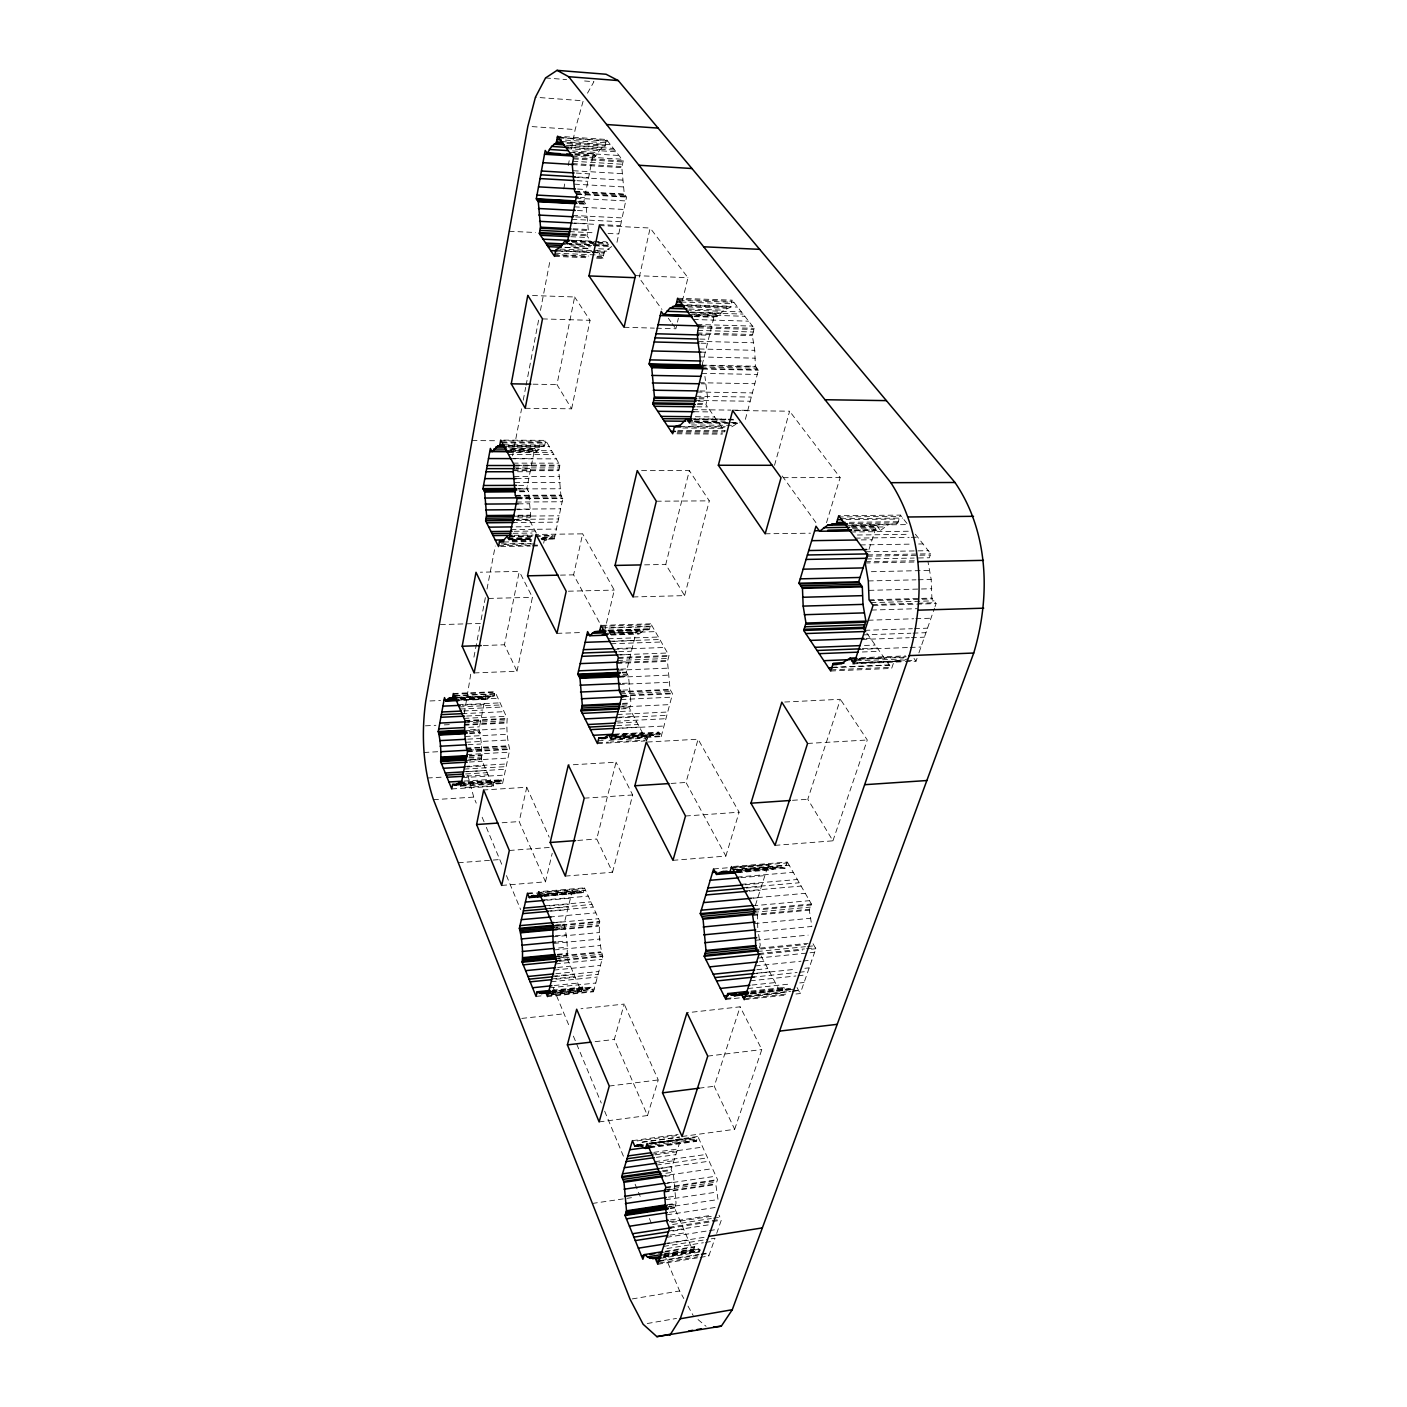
<?xml version="1.0" encoding="UTF-8"?>
<svg xmlns="http://www.w3.org/2000/svg" width="1407" height="1407" viewBox="0 0 1407 1407"><rect width="100%" height="100%" fill="white"/><g stroke="black" fill="none" stroke-linecap="round" stroke-linejoin="round"><path stroke-width="0.75" stroke-dasharray="5 3.75" d="M464.292 713.701L471.099 671.93M473.93 657.157L479.998 625.499M485.362 597.623L480.403 623.407L439.336 624.655M486.998 589.041L495.246 546.074M512.553 455.868L521.592 408.751M523.228 400.204L525.69 387.382M526.095 385.237L538.811 318.967M540.464 310.402L550.295 259.099M563.767 188.907L564.981 182.541M568.235 165.586L569.466 159.22M571.488 148.632L575.164 129.55L583.219 100.794L535.416 97.259M451.753 788.94L493.066 786.355L481.387 759.2C482.144 749.509 481.352 738.781 478.96 729.406L485.644 695.762L487.209 699.244L461.179 700.422M536.278 533.007L529.56 520.361L530.615 515.155L528.61 491.711L526.834 488.422L534.748 448.604L509.387 448.499M593.631 245.24L586.983 235.778L588.249 229.517L585.963 204.244L583.887 201.359L593.385 153.486L573.687 152.237M456.853 697.978L494.068 696.307L495 691.681L453.335 693.51M474.141 672.933L517.02 671.227L504.462 644.775L519.271 571.418L480.332 572.209M508.349 446.019L542.486 446.177L544.597 445.843L545.705 440.356L500.716 440.11M525.233 408.276L571.629 408.821L556.961 384.586L574.636 296.983L527.783 295.364M574.548 154.981L595.53 156.3L600.121 149.547L605.08 146.082L606.417 139.469L557.541 136.215M493.066 786.355L493.998 781.905L497.586 782.327L500.962 779.795L502.58 783.523L460.757 786.126M502.58 783.523L509.791 749.474C507.206 739.748 506.362 728.509 507.206 718.432L495 691.681M517.02 671.227L532.409 597.324L519.271 571.418M543.665 543.225L544.21 540.587L548.396 539.672L552.371 535.575L554.252 539.074L541.361 539.25M554.252 539.074L562.835 498.553L560.883 495.088L558.755 470.677L559.916 465.137L545.705 440.356M571.629 408.821L590.043 320.321L574.636 296.983M596.621 258.167L602.935 258.431L604.254 252.082L611.64 246.542M616.987 242.321L626.555 197.05L624.268 194.025L621.824 167.626L623.213 160.926L606.417 139.469M501.683 885.425L545.476 881.82L519.183 821.565L526.763 787.252L483.674 789.978M599.312 622.299L573.616 574.847L582.656 533.851L536.032 534.449M599.329 225.525L650.14 228.022L639.147 277.865L661.958 309.452M545.476 881.82L552.212 853.258M604.447 631.778L614.279 590.078L582.656 533.851M656.471 328.2L675.888 328.763L678.403 318.105M682.413 301.08L687.935 277.671L650.14 228.022M551.192 994.819L581.425 991.654L566.88 957.85C567.918 947.017 566.863 934.793 564.014 924.276L572.649 889.365L574.601 893.726L578.769 891.563L583.272 892.671L584.468 887.87L538.67 891.721M646.763 740.873L629.562 708.495L630.934 702.972L628.542 676.292L626.273 672.124L636.685 629.967L639.007 634.082L644.001 630.107L649.366 629.633L650.843 623.811L601.018 625.394M702.111 365.046L714.932 313.11L717.728 316.786L723.814 310.173L730.374 307.359L732.185 300.148L677.594 298.249M565.28 876.104L612.537 872.252L596.744 839.012L616.055 762.207L568.322 765.039M633.062 596.955L684.611 595.618L665.757 564.436L689.342 470.624L637.23 470.642M677.594 431.439L725.027 431.808L705.909 404.671L707.615 397.882L704.925 376.425M581.425 991.654L582.621 987.063L587.141 988.734L591.432 987.081L593.473 991.759L547.481 996.596M593.473 991.759L602.812 956.531C599.734 945.574 598.608 932.683 599.751 921.356L584.468 887.87M612.537 872.252L632.675 794.973L616.055 762.207M611.148 739.343L661.184 736.617L658.757 732.132L653.622 735.544L648.222 735.316L646.991 740.012L610.532 742.017M661.184 736.617L672.546 693.774L670.066 689.342L667.481 661.396L669.011 655.521L650.843 623.811M684.611 595.618L709.304 500.857L689.342 470.624M745.376 419.356L758.408 370.217L755.383 366.242L754.75 350.325L752.34 335.657L754.258 328.341L732.185 300.148M599.136 1121.907L647.519 1115.54L614.296 1039.474L624.18 1004.07L580.985 1008.749M672.986 860.328L725.854 856.089L686 782.468L698.083 739.203L646.253 742.087M774.518 465.295L789.608 411.196L732.625 410.51M647.519 1115.54L658.265 1079.943L624.18 1004.07M725.854 856.089L739.115 812.208L698.083 739.203M826.507 522.736L840.137 477.571L789.608 411.196M663.823 1255.923L693.141 1251.21L674.551 1207.997L676.063 1203.337L673.513 1175.126L671.086 1169.551L680.918 1138.72M755.418 905.281L768.451 864.426L730.479 867.556M868.963 549.504L876.614 525.479L850.637 525.796M649.77 1147.831L696.254 1141.411L697.854 1136.487L647.062 1143.451M682.078 1136.487L734.665 1129.311L714.228 1086.274L740.135 1006.814L686.968 1012.741M759.323 947.966L760.255 945.099L758.144 931.592M736.125 872.27L785.335 868.154L787.34 862.016L731.587 866.606M775.046 845.361L832.926 840.823L807.794 799.264L840.384 699.297L781.8 702.163M854.366 530.808L880.413 530.457L888.837 524.459L897.877 522.964L900.427 515.103L838.73 515.718M693.141 1251.21L694.724 1246.567L700.598 1250.172L662.627 1256.275M666.39 1207.329L718.01 1199.555L715.846 1184.553L717.535 1179.629L697.854 1136.487M734.665 1129.311L761.82 1049.569L740.135 1006.814M749.175 996.842L780.973 993.36L782.943 987.573L790.154 989.684L793.654 989.174M755.172 931.909L811.892 926.457L809.306 910.188L811.399 904.015L787.34 862.016M832.926 840.823L867.275 739.994L840.384 699.297M830.71 671.016L891.651 668.413L894.166 661.026L903.259 660.692L907.691 658.757M915.377 534.203L930.695 553.778L929.341 557.77L916.344 558.016M700.317 1257.366L708.811 1255.994L715.002 1238.23L706.437 1239.602M716.691 1233.376L721.281 1220.203L719.012 1215.138M795.94 994.01L800.249 993.535L815.849 948.74L812.543 942.866M905.317 661.659L916.01 661.22L917.557 656.788M918.912 652.883L934.494 608.176M935.022 606.646L936.095 603.585L931.909 598.098L931.188 579.455L927.987 561.745M587.493 93.161L593.93 81.712L583.413 80.885M509.035 451.735L536.577 451.84L542.486 446.177M487.209 699.244L490.498 696.324L494.068 696.307M731.781 426.831L738.253 422.839L694.618 422.434M737.655 872.657L771.493 869.825L778.159 866.923L785.335 868.154M651.529 1143.997L687.618 1138.492L696.254 1141.411M647.273 1323.512L676.521 1318.429M632.253 1298.925L679.616 1290.958L683.802 1298.52M663.26 1257.031L699.226 1251.245M659.918 1258.438L700.246 1251.949M660.78 1260.531L699.015 1254.358M701.126 1254.024L707.51 1252.986L708.811 1255.994M658.705 1261.481L699.138 1254.956M701.266 1254.622L709.779 1253.232M659.531 1262.958L697.784 1256.768M657.79 1264.26L698.189 1257.717M666.988 1248.519L703.342 1242.733M705.47 1242.399L714.035 1241.027M665.353 1251.245L694.724 1246.567M664.473 1252.124L694.478 1247.288M664.579 1253.584L693.932 1248.888M664.016 1254.217L697.679 1248.836M660.71 1255.361L699.103 1249.205M664.051 1255.185L693.387 1250.489M663.77 1256.82L699.824 1251.016M664.561 1243.559L705.259 1237.14M667.569 1243.542L688.428 1240.253M663.629 1246.391L704.291 1239.936M668.642 1231.072L709.533 1224.706M672.915 1231.072L683.749 1229.384M670.013 1235.153L685.209 1232.778M666.584 1237.333L707.387 1230.932M709.533 1230.597L718.133 1229.261M671.684 1222.419L712.558 1216.123M672.581 1224.512L711.326 1218.515M713.472 1218.198L719.944 1217.196M669.169 1227.273L710.095 1220.924M712.241 1220.59L720.859 1219.253M669.574 1228.223L710.517 1221.874M712.663 1221.54L721.281 1220.203M666.883 1214.839L716.339 1207.312M670.488 1219.957L679.124 1218.638M669.134 1221.804L712.135 1215.191M668.835 1206.643L675.307 1205.676M670.471 1207.909L674.78 1207.259M670.242 1208.648L674.551 1207.997M669.503 1212.289L675.976 1211.304M665.529 1199.731L717.113 1192.046M667.446 1204.638L676.063 1203.337M669.363 1205.043L675.817 1204.075M667.622 1190.005L674.076 1189.056M664.544 1191.395L716.11 1183.797M664.297 1192.169L715.846 1184.553M592.382 1203.442L631.497 1197.674M668.431 1197.164L674.903 1196.196M667.164 1182.935L673.619 1182.003M664.385 1183.709L715.97 1176.199M665.898 1187.191L717.535 1179.629M665.634 1187.983L717.271 1180.403M665.089 1189.689L716.691 1182.091M665.845 1173.262L672.3 1172.33M661.114 1176.094L712.54 1168.672M664.913 1176.358L673.513 1175.126M657.843 1168.531L709.128 1161.215M661.202 1168.32L671.966 1166.79M662.486 1170.782L671.086 1169.551M662.873 1171.644L671.456 1170.413M654.906 1161.69L706.05 1154.479M658.81 1162.85L673.9 1160.722M656.383 1165.102L707.598 1157.838M653.815 1152.351L677.629 1149.027M651.687 1154.215L702.709 1147.11M655.117 1154.848L676.732 1151.823M656.401 1157.345L675.852 1154.619M651.16 1143.117L684.593 1138.527L684.98 1139.389M646.815 1144.225L697.608 1137.261M650.474 1143.997L690.415 1138.509M646.305 1145.931L697.045 1138.949M648.504 1146.811L699.367 1139.793M649.999 1147.057L696.5 1140.637M632.429 1140.655L678.121 1134.429M637.142 1140.936L678.508 1135.291M642.436 1142.009L679.405 1136.962M641.961 1142.326L679.546 1137.173M699.138 1088.191L714.228 1086.274M609.266 1086.046L658.265 1079.943M707.756 1056.112L761.82 1049.569M595.108 1041.672L614.296 1039.474M745.903 998.513L788.975 993.782M744.233 999.691L787.322 994.96M751.092 991.038L782.943 987.573M750.793 991.953L782.644 988.488M751.918 992.533L790.593 988.312M750.336 993.096L786.566 989.156M521.768 1018.404L564.066 1013.796M750.124 993.94L791.525 989.42M751.69 993.887L790.154 989.684M745.376 996.226L790.664 991.267M792.827 991.038L801.445 990.088M726.153 998.495L732.502 997.792M746.994 996.226L790.03 991.513M792.194 991.267L798.648 990.563M725.854 999.41L732.22 998.706M734.331 998.478L740.698 997.774M752.006 985.041L775.239 982.561M747.873 988.541L791.121 983.88M799.774 982.948L804.101 982.491M536.067 996.402L542.539 995.734M756.438 973.257L769.559 971.868M752.71 973.767L796.169 969.194M804.857 968.297L809.201 967.84M547.182 995.857L593.156 991.02M751.549 977.302L797.136 972.483M799.299 972.255L807.987 971.34M750.406 980.82L795.922 975.983M798.086 975.754L806.756 974.822M554.077 985.533L577.749 983.088M755.26 965.941L801.005 961.21M803.186 960.999L811.892 960.084M549.662 987.82L595.777 983.036M552.335 990.211L582.621 987.063M552.142 990.933L582.445 987.784M756.878 969.687L767.782 968.561M549.908 991.407L591.432 987.081M550.225 992.146L591.749 987.82M552.283 992.199L589.34 988.33M551.755 992.515L587.141 988.734M548.167 993.852L594.194 989.033M548.607 994.01L592.453 989.42M551.368 994.098L581.619 990.933M551.843 978.973L598.116 974.26M757.828 958.079L814.618 952.31M555.906 979.219L575.234 977.249M551.157 981.752L597.377 977.021M759.587 961.755L763.931 961.298M760.202 948.089L808.181 943.306M760.695 949.022L806.51 944.431M554.041 970.074L600.455 965.431M757.423 951.501L805.455 946.682M807.636 946.454L814.196 945.803M555.818 973.697L572.966 971.973M758.514 953.559L804.399 948.934M806.58 948.705L815.321 947.826M759.006 954.491L802.729 950.077M811.47 949.197L815.849 948.74M552.529 976.194L598.837 971.516M554.798 976.564L574.091 974.611M555.958 960.383L602.495 955.81M556.275 961.104L602.812 956.531M559.476 961.28L568.006 960.453M555.572 963.918L602.073 959.328M557.647 967.471L570.468 966.187M557.365 954.315L568.023 953.278M557.19 955.036L567.848 953.999M554.27 956.408L600.736 951.888M556.803 956.602L567.461 955.564M554.587 957.147L601.053 952.609M558.544 957.974L567.056 957.147M555.273 958.765L601.774 954.21M755.735 940.263L808.093 935.127M553.742 943.394L600.209 938.997M558.579 948.001L567.091 947.175M554.147 949.936L600.631 945.486M555.396 935.778L566.036 934.793M553.039 936.869L599.488 932.524M557.911 941.793L566.423 940.984M754.134 923.608L810.837 918.243M556.468 927.248L564.981 926.457M754.662 909.221L811.399 904.015M552.67 928.022L599.118 923.766M754.345 910.188L811.083 904.982M554.974 928.937L565.632 927.969M552.265 929.693L598.678 925.419M555.273 929.622L565.931 928.655M552.072 930.449L598.485 926.175M753.66 912.334L810.362 907.11M752.974 914.48L809.623 909.239M752.657 915.447L809.306 910.188M556.17 922.359L564.682 921.585M552.107 922.904L598.538 918.701M752.815 905.809L809.482 900.673M555.519 925.05L564.014 924.276M553.268 925.595L599.751 921.356M555.818 925.736L564.313 924.962M553.074 926.351L599.558 922.113M547.042 911.156L593.244 907.075M550.524 911.173L567.637 909.661M748.788 898.37L805.279 893.339M753.466 898.158L757.81 897.772M549.557 917.012L595.882 912.862M744.989 884.792L762.436 883.279M742.984 887.659L799.229 882.787M746.079 888.063L761.328 886.744M544.773 905.862L590.852 901.852M549.715 905.897L568.973 904.209M545.898 908.5L592.048 904.455M744.795 891L801.128 886.058M549.047 908.623L568.305 906.952M749.351 891.159L760.237 890.191M538.107 894.149L583.87 890.262M539.796 894.324L585.646 890.438M544.017 894.5L578.769 891.563M740.821 877.669L764.88 875.629M544.069 894.834L580.985 891.704M542.082 895.432L583.448 891.915M544.104 895.608L574.285 893.04M541.906 896.189L583.272 892.671M544.403 896.294L574.601 893.726M542.275 900.075L588.249 896.118M546.866 900.216L570.468 898.194M741.19 884.335L797.364 879.498M732.783 869.526L786.337 865.094M733.364 869.86L789.186 865.235M736.178 869.931L769.981 867.117M737.743 870.3L778.159 866.923M736.899 870.757L781.712 867.011M736.565 871.056L774.747 867.873M734.278 871.478L785.651 867.204M737.198 871.812L771.018 868.981M527.449 893.181L533.904 892.636M538.494 892.478L584.292 888.608M527.748 893.867L534.203 893.322M536.348 893.146L572.948 890.051M737.25 877.071L793.249 872.34M713.595 868.946L728.369 867.732M731.288 867.574L787.023 862.983M730.937 868.4L768.925 865.27M458.313 862.755L499.766 859.554M509.334 850.479L549.433 847.454M577.714 840.436L596.744 839.012M502.141 822.761L519.183 821.565M685.49 816.007L739.115 812.208M792.493 800.319L807.794 799.264M584.204 798.174L632.675 794.973M671.086 783.435L686 782.468M433.479 799.686L473.737 797.101L476.252 803.133M464.117 781.078L490.111 779.478M459.21 782.362L500.962 779.795M459.456 782.96L501.209 780.393M461.285 783.488L503.143 780.903M459.843 783.857L499.309 781.43M459.983 784.244L501.771 781.659M463.378 784.49L497.586 782.327M460.529 785.546L502.334 782.943M464.943 787.428L493.206 785.651M465.594 773.956L487.174 772.672M427.394 778.018L444.207 776.998M466.473 776.084L488.088 774.782M462.428 777.631L504.374 775.099M464.627 766.41L506.731 763.948M467.054 766.903L484.272 765.9M464.099 769.084L506.168 766.604M463.589 771.757L505.605 769.26M466.86 771.704L486.277 770.544M469.393 755.506L482.267 754.785M469.252 756.192L482.144 755.471M468.953 757.722L481.827 756.984M468.654 759.235L481.528 758.514M470.659 759.815L481.387 759.2M465.787 760.483L507.962 758.074M469.393 762.031L482.284 761.293M807.583 743.441L867.275 739.994M610.779 738.64L660.798 735.914M465.91 748.084L508.12 745.78M598.133 740.803L606.857 740.416M609.002 740.293L647.484 738.095M466.157 748.665L508.384 746.343M423.947 752.481L438.615 751.672M466.702 749.949L508.947 747.627M597.676 742.72L608.387 742.14M468.619 750.177L481.511 749.474M597.447 743.6L644.617 740.997M467.247 751.232L509.527 748.893M467.493 751.83L509.791 749.474M466.966 754.539L509.211 752.165M467.74 739.15L480.614 738.464M614.648 734.155L642.401 732.66M465.787 742.28L507.997 740.012M613.171 734.577L658.757 732.132M613.54 735.281L659.144 732.836M611.975 736.019L662.064 733.311M615.105 736.512L656.242 734.296M468.074 744.708L480.948 744.004M612.168 736.951L659.971 734.366M616.002 737.075L648.222 735.316M614.753 737.655L653.622 735.544M615.774 737.936L650.931 735.879M470.395 729.846L478.96 729.406M464.855 730.743L507.048 728.58M617.62 722.987L636.738 722.002M469.006 731.71L479.734 731.165M469.516 732.924L480.262 732.379M616.811 725.625L638.075 724.517M469.762 733.487L480.49 732.924M618.13 728.175L639.429 727.067M465.436 736.459L507.646 734.243M613.786 728.65L663.998 726.03M464.82 721.246L507.048 719.153M467.722 721.703L480.614 721.07M617.286 714.51L667.709 712.012M464.521 722.864L506.713 720.753M425.406 725.836L435.906 725.308M444.295 724.886L450.592 724.57M464.204 724.464L506.379 722.354M618.974 717.218L633.801 716.462M464.064 725.203L506.239 723.075M616.459 717.887L666.812 715.354M468.76 727.349L479.47 726.803M615.615 721.263L665.933 718.696M462.024 713.683L504.111 711.661M621.806 706.138L630.248 705.734M619.133 707.035L669.679 704.608M623.442 707.932L629.773 707.633M466.684 716.04L481.757 715.319M621.12 708.899L629.562 708.495M464.046 718.379L506.239 716.304M620.311 711.485L630.881 710.975M464.961 720.507L507.206 718.432M623.512 696.817L629.844 696.518M458.207 704.801L500.101 702.867M462.358 705.241L483.955 704.239M459.104 706.912L501.05 704.942M620.997 699.525L671.649 697.168M460.019 709.022L502.018 707.035M463.395 710.975L482.812 710.06M622.492 703.377L630.934 702.972M622.263 704.239L630.723 703.834M456.994 697.239L494.226 695.586M459.491 697.415L492.274 695.955M622.756 690.151L629.087 689.87M459.983 697.696L490.498 696.324M460.406 698.663L486.435 697.503M460.546 698.716L488.809 697.432M619.467 691.628L670.066 689.342M429.962 700.967L440.514 700.493M461.303 699.49L485.116 698.417M619.836 692.332L670.453 690.028M460.933 699.877L486.963 698.699M456.22 700.176L498.025 698.294M620.645 693.862L671.297 691.558M621.472 695.41L672.159 693.088M621.841 696.113L672.546 693.774M622.316 683.362L628.648 683.098M619.344 684.418L669.961 682.202M453.212 694.249L494.859 692.402M454.232 695.586L495.95 693.739M455.094 695.744L494.543 693.985M622.07 672.3L626.273 672.124M859.272 662.468L903.259 660.692M853.381 662.89L904.701 660.78M906.829 660.692L915.377 660.34M857.144 663.172L898.721 661.448M622.422 672.951L626.625 672.775M852.361 663.911L903.188 661.747M623.195 674.393L627.399 674.217M621.841 675.905L628.173 675.641M831.906 667.287L892.917 664.737M832.909 667.604L889.4 665.23M620.082 676.644L628.542 676.292M618.887 677.224L669.486 675.096M831.08 669.855L892.056 667.27M860.803 657.702L905.598 655.908M859.272 658.669L906.214 656.77M855.456 659.303L904.701 657.315M858.499 659.285L884.475 658.23M620.751 669.134L627.082 668.888M618.078 670.189L668.659 668.132M856.335 660.78L903.452 658.933M618.377 657.456L669.011 655.521M862.315 648.75L877.405 648.17M618.148 658.388L668.765 656.436M858.692 649.418L908.078 647.519M910.223 647.431L920.952 647.027M617.655 660.428L668.237 658.458M862.333 651.986L879.604 651.3M620.399 662.046L628.859 661.712M617.163 662.468L667.709 660.481M616.934 663.383L667.481 661.396M866.114 638.391L870.405 638.25M861.946 639.446L909.309 637.723M911.472 637.652L924.381 637.178M617.392 648.451L632.253 647.906M613.98 649.313L664.403 647.484M618.728 651.687L631.444 651.212M616.987 654.906L667.569 653.006M864.443 645.461L875.207 645.057M620.047 654.906L630.635 654.501M483.322 645.514L504.462 644.775M609.618 641.258L659.83 639.517M612.784 641.381L634.065 640.625M610.972 643.773L661.255 641.997M863.423 634.891L910.857 633.22M913.02 633.15L925.947 632.693M609.583 631.233L644.001 630.107M609.284 631.532L637.054 630.617M556.961 633.343L582.867 632.499M609.266 632.728L641.434 631.673M610.058 632.957L637.846 632.024M605.291 633.291L655.31 631.62M610.269 634.17L635.858 633.308M610.831 634.381L638.637 633.449M611.201 635.032L639.007 634.082M608.264 638.76L658.423 637.037M864.918 630.336L912.404 628.7M914.568 628.63L927.512 628.173M600.807 626.308L650.614 624.726M602.354 627.839L652.232 626.238M608.985 628.05L650.104 626.731M868.225 620.241L913.671 618.763M915.834 618.693L930.994 618.218M608.51 630.072L649.594 628.736M607.842 630.688L646.657 629.421M608.281 630.987L649.366 629.633M871.549 610.058L917.118 608.686M869.051 599.857L931.909 598.098M869.684 600.719L932.56 598.96M871.056 602.636L934.002 600.842M872.428 604.553L915.887 603.286M918.05 603.234L935.426 602.724M873.061 605.415L936.095 603.585M568.375 591.204L614.279 590.078M488.528 598.432L532.409 597.324M868.981 590.36L931.856 588.724M868.312 580.95L916.01 579.825M918.173 579.772L931.188 579.455M560.461 575.129L573.616 574.847M871.373 571.699L929.886 570.415M644.635 564.858L665.757 564.436M865.604 561.745L915.429 560.76M865.217 562.993L915.007 562.009M867.785 554.938L930.695 553.778M867.38 556.205L930.273 555.026M866.501 558.966L914.181 558.051M860.38 544.931L910.03 544.14M918.665 543.999L922.992 543.929M865.463 551.79L928.286 550.682M503.653 541.994L531.283 541.607M855.35 538.142L909.133 537.351M911.296 537.316L917.751 537.228M501.173 543.858L530.914 543.419M503.882 544.403L537.791 543.893M861.277 539.919L872.059 539.76M498.711 545.705L530.545 545.23M532.673 545.195L539.039 545.107M500.663 546.514L530.386 546.057M532.497 546.022L538.863 545.916M513.098 533.306L532.075 533.06M853.785 530.017L879.815 529.683M855.72 530.21L875.189 529.964M514.135 535.311L533.13 535.047M509.44 536.155L533.042 535.838M535.188 535.803L552.371 535.575M509.721 536.7L533.394 536.243M535.487 536.348L554.921 535.944M850.795 532.022L908.729 531.23M765.179 533.798L810.467 533.183M508.191 537.949L533.974 537.597M542.574 537.474L553.32 537.316M507.593 538.6L531.16 538.283M541.853 538.142L550.418 538.019M508.806 539.162L530.316 538.863M541.062 538.705L553.971 538.529M509.088 539.708L530.597 539.409M512.183 539.796L531.23 539.532M857.373 535.012L908.922 534.291M512.078 540.182L531.318 539.919M541.994 539.76L548.396 539.672M512.218 541.027L531.459 540.78M849.423 522.296L898.264 521.751M516.105 526.851L532.919 526.658M849.037 523.545L897.877 522.964M851.692 524.899L888.837 524.459M847.999 525.303L907.867 524.6L900.427 515.103M511.075 529.595L556.381 529.05M851.217 526.57L877.212 526.253M514.171 531.283L535.223 531.019M851.851 527.326L884.511 526.922M852.501 528.293L878.513 527.977M513.696 516.211L559.177 515.789M517.53 517.882L530.087 517.758M513.08 519.412L558.509 518.954M514.346 519.711L529.736 519.552M516.387 520.502L529.56 520.361M838.343 516.967L900.04 516.334M840.946 518.708L902.749 518.057M512.447 522.595L557.84 522.12M846.012 519.623L899.161 519.042M515.085 509.141L560.672 508.789M517.178 509.686L529.736 509.58M518.04 515.261L530.615 515.155M517.882 516.088L530.457 515.964M516.475 502.053L562.149 501.754M656.313 501.209L709.304 500.857M518.128 503.847L529.102 503.759M519.552 491.236L528.346 491.184M519.834 491.747L528.61 491.711M515.261 495.334L560.883 495.088M515.56 495.88L561.182 495.633M516.193 497.076L561.85 496.812M517.741 497.849L528.733 497.779M516.826 498.271L562.519 498.008M517.108 498.817L562.835 498.553M514.751 482.636L560.373 482.495M518.673 485.38L527.449 485.345M518.057 488.458L526.834 488.422M515.138 488.933L560.777 488.757M518.937 490.093L527.731 490.058M514.083 476.516L559.705 476.445M783.207 477.677L840.137 477.571M516.228 478.591L528.803 478.556M514.083 465.981L559.722 466.016M513.713 467.915L559.335 467.915M516.052 468.637L530.773 468.637M513.344 469.832L558.931 469.815M513.186 470.694L558.755 470.677M517.547 471.75L530.158 471.75M513.784 458.612L532.761 458.647M510.829 458.77L556.31 458.858M513.186 463.132L558.79 463.167M514.259 465.119L559.916 465.137M516.668 465.524L531.389 465.524M509.668 449.009L535.029 449.097M510.847 449.079L538.441 449.202M510.266 450.117L535.662 450.205M506.379 450.557L551.632 450.715M510.882 451.242L536.296 451.33M507.435 452.491L552.74 452.649M508.49 454.461L553.866 454.584M472.031 440.584L498.078 440.743M500.241 440.743L545.529 441.218M501.771 442.027L546.795 442.273M502.352 442.888L545.16 443.099M504.128 444.805L544.773 444.999M508.244 445.685L544.597 445.843M504.058 446.283L549.205 446.476M508.507 447.162L540.429 447.303M677.013 433.796L722.354 434.13M679.704 426.374L725.273 426.761M685.191 426.937L724.148 427.253M682.764 427.992L723.866 428.344M677.857 430.349L725.414 430.718M677.277 432.723L722.635 433.057M690.468 418.794L725.607 419.145M694.777 419.04L726.03 419.216M728.21 419.251L734.788 419.304M693.633 419.532L726.487 419.866M728.668 419.884L735.245 419.954M694.601 420.939L725.291 421.238M694.231 421.326L717.816 421.572M695.586 422.346L739.431 422.768M689.448 422.927L737.708 423.384M691.54 424.949L735.052 425.336M692.736 409.648L730.831 410.105M732.959 410.14L747.768 410.316M693.968 411.723L711.027 411.917M695.322 416.753L714.563 416.964M698.259 401.171L706.771 401.276M697.679 403.492L706.173 403.616M697.415 404.548L705.909 404.671M696.87 406.799L707.51 406.922M696.043 396.246L751.285 397.055M699.103 397.759L707.615 397.882M698.839 398.832L707.352 398.955M695.005 400.45L750.177 401.224M533.024 384.181L556.961 384.586M699.947 390.953L706.332 391.058M697.081 392.025L752.393 392.905M699.385 382.722L754.838 383.706M701.178 383.794L705.417 383.865M702.304 368.458L757.933 369.601M702.761 369.091L758.408 370.217M701.706 373.365L757.283 374.455M702.005 365.099L755.383 366.242M700.317 365.697L755.858 366.858M701.319 367.069L756.896 368.229M699.754 356.921L755.295 358.187M699.226 348.971L754.75 350.325M701.02 352.119L705.276 352.225M699.93 339.069L708.46 339.298M698.259 341.321L753.765 342.78M701.073 343.185L707.457 343.343M698.417 327.884L753.959 329.484M624.092 327.268L654.308 328.13M697.802 330.416L753.29 331.999M697.186 332.967L752.639 334.514M696.905 334.11L752.34 335.657M700.915 335.007L709.462 335.235M542.486 318.897L590.043 320.321M697.01 324.454L752.499 326.09M700.967 325.949L711.678 326.266M698.699 326.723L754.258 328.341M690.45 312.055L720.683 313.022M688.023 312.319L743.089 314.095M691.716 312.934L715.372 313.691M694.812 314.271L716.321 314.957M689.676 314.552L744.831 316.294M695.744 315.537L717.289 316.206M694.02 316.047L717.728 316.786M694.583 316.628L713.912 317.243M693.334 319.477L748.647 321.183M687.056 304.774L730.655 306.234M682.782 305.249L737.602 307.078M686.774 305.899L730.374 307.359M687.935 306.972L727.05 308.256M689.149 309.03L723.814 310.173M686.387 310.103L741.366 311.897M677.33 299.392L731.904 301.274M679.212 300.43L733.874 302.312M681.094 302.048L731.271 303.754M635.419 275.614L687.935 277.671M560.267 249.074L606.751 251.114M555.783 249.971L604.254 252.082M561.639 251.062L590.113 252.31M592.312 252.398L598.89 252.68M557.7 251.062L604.043 253.067M555.167 253.172L603.585 255.265M553.338 254.561L588.478 256.056M597.272 256.443L601.651 256.619M554.745 255.37L588.407 256.813M596.814 257.164L603.128 257.446M554.551 256.373L588.196 257.798M571.365 241.054L607.56 242.708M571.699 241.547L607.912 243.182M572.438 242.62L608.686 244.255M566.775 243.393L592.382 244.554M594.51 244.642L609.442 245.328M567.109 243.886L609.794 245.803M569.167 244.642L592.523 245.697M594.651 245.785L609.512 246.454M570.873 245.926L590.518 246.805M564.735 247.298L590.166 248.423M598.643 248.793L609.231 249.268M565.544 247.421L591.749 248.582M509.211 231.276L535.504 232.507M572.016 234.09L587.176 234.811M571.822 235.075L586.983 235.778M570.855 236.71L588.214 237.519M567.865 240.069L606.311 241.828M571.348 240.474L590.905 241.371M573.071 228.778L588.249 229.517M572.878 229.763L588.056 230.502M569.518 231.627L595.214 232.859M608.053 233.456L618.763 233.967M575.674 216.924L586.508 217.469M571.946 219.299L621.331 221.761M574.232 223.045L587.229 223.678M571.189 223.15L596.92 224.416M599.065 224.522L620.522 225.577M577.415 210.522L586.086 210.962M572.702 215.412L622.14 217.927M579.561 201.113L583.887 201.359M577.714 201.447L584.204 201.799M578.435 202.45L584.925 202.801M579.139 203.452L585.646 203.786M579.473 203.892L585.963 204.244M574.373 206.847L623.934 209.45M574.636 191.282L624.268 194.025M574.988 191.757L624.62 194.5M575.744 192.794L625.412 195.538M576.501 193.849L626.203 196.575M576.835 194.324L626.555 197.05M580.282 197.42L584.608 197.666M576.061 198.246L625.746 200.937M574.513 184.159L624.145 186.973M577.556 189.03L586.227 189.523M577.714 176.965L588.601 177.599M574.074 177.264L623.706 180.166M576.993 180.694L587.862 181.327M573.317 170.722L622.914 173.677M576.272 173.079L589.34 173.852M573.564 157.83L623.213 160.926M573.352 158.903L623.002 161.981M572.913 161.225L622.51 164.285M572.456 163.564L622.035 166.589M572.262 164.619L621.824 167.626M566.74 148.614L616.055 151.78M572.508 150.918L597.764 152.536M569.501 152.361L618.957 155.491M574.724 153.644L594.457 154.893M575.463 154.612L595.196 155.86M572.297 156.124L621.876 159.22M565.421 140.12L605.749 142.775M561.499 141.544L610.55 144.745M567.091 142.564L605.291 145.044M566.898 143.602L605.08 146.082M570.837 145.326L602.565 147.383M566.37 145.378L613.417 148.421M565.473 146.926L614.736 150.092M570.591 147.647L600.121 149.547M561.604 137.552L606.206 140.507M558.772 137.886L607.701 141.105M532.145 126.612L575.164 129.55M545.547 77.948L566.581 79.583M698.03 1319.573L706.068 1326.326M593.385 153.486L595.53 156.3M876.614 525.479L880.413 530.457M668.29 318.228L670.822 321.728M672.089 323.487L675.888 328.763M782.239 475.988L816.975 524.09M914.005 658.423L916.01 661.22M597.043 250.077L602.935 258.431M866.835 633.168L891.651 668.413M534.748 448.604L536.577 451.84M768.451 864.426L771.493 869.825M687.988 1306.083L693.211 1315.527M797.048 987.608L800.249 993.535M761.064 955.898L780.973 993.36M526.763 787.252L549.17 837.147M482.144 817.238L485.503 825.311M486.33 827.316L503.108 867.574M506.45 875.576L520.643 909.626M553.215 987.749L569.993 1027.989M573.37 1036.115L601.281 1103.053M604.658 1111.178L624.11 1157.838M635.102 1184.202L640.185 1196.39M649.418 1218.515L651.933 1224.547M664.509 1254.745L679.616 1290.958M473.737 797.101L466.755 771.388M757.757 927.705L757.283 914.145"/><path stroke-width="1.5" d="M459.157 784.051L452.632 784.455L451.753 788.94L440.62 761.521C441.323 751.725 440.532 741.014 438.245 731.499L444.489 697.591L445.984 701.126L458.999 700.528M499.696 445.65L500.716 440.11L514.259 465.119L513.186 470.694L515.261 495.334L517.108 498.817L509.088 539.708L507.294 536.173L503.548 540.306L499.573 541.238L498.535 546.549L485.626 520.819L486.611 515.56L484.659 491.905L482.97 488.598L490.357 448.428L492.098 451.682L497.691 445.966L503.97 445.667M569.237 240.949L564.981 240.755L560.514 247.104L555.783 249.971L554.551 256.373L539.338 233.562L540.534 227.213L538.301 201.711L536.313 198.809L545.212 150.443L547.253 153.275L572.438 154.858M445.984 701.126L449.097 698.189L452.474 698.171L453.335 693.51L464.961 720.507C464.204 730.708 465.031 741.946 467.493 751.83L460.757 786.126L459.21 782.362L456.026 784.895L452.632 784.455M462.182 646.253L476.006 572.297L488.528 598.432L474.141 672.933L462.182 646.253L481.212 645.584M511.251 383.812L527.783 295.364L542.486 318.897L525.233 408.276L511.251 383.812L530.844 384.146M547.253 153.275L551.597 146.434L556.293 142.916L557.541 136.215L573.564 157.83L572.262 164.619L574.636 191.282L576.835 194.324L567.109 243.886L564.981 240.755M476.586 824.537L483.674 789.978L509.334 850.479L501.683 885.425L476.586 824.537L497.885 823.06M527.555 575.815L536.032 534.449L566.194 591.257L556.961 633.343L527.555 575.815L558.262 575.164M589.005 275.93L599.329 225.525L635.419 275.614L624.092 327.268L589.005 275.93L634.786 277.689M669.873 1335.278L680.249 1318.764L909.221 655.609C925.155 598.608 923.66 533.622 890.86 482.689L568.674 76.699L557.066 70.35L545.547 77.948L535.416 97.259L527.836 126.331L425.741 701.161C421.221 734.032 422.927 768.081 433.479 799.686L630.09 1299.294L643.105 1324.233L656.893 1336.65L721.316 1326.168L732.273 1309.724L973.732 653.024C990.616 596.92 988.875 532.075 954.984 482.495L618.289 80.586L606.083 74.254L557.066 70.35M550.172 990.44L537.175 991.794L536.067 996.402L522.173 962.23C523.123 951.255 522.085 939.032 519.359 928.339L527.449 893.181L529.313 897.578L540.095 896.664M607.402 737.532L598.819 738.007L597.447 743.6L581.021 710.852L582.322 705.294L579.965 678.332L577.802 674.129L587.598 631.585L589.797 635.735L606.909 635.173M663.858 315.098L669.644 308.397L675.888 305.548L677.594 298.249L698.699 326.723C694.97 339.193 701.565 352.137 699.859 365.064L702.761 369.091L689.448 422.927L686.634 418.829L680.654 424.844L674.375 426.831L672.704 433.778L652.848 403.967L654.448 397.108L651.705 367.702L649.119 363.921L661.202 311.387L663.858 315.098L691.875 315.977M529.313 897.578L533.271 895.415L537.544 896.558L538.67 891.721L553.268 925.595C552.212 937.08 553.303 949.954 556.275 961.104L547.481 996.596L545.547 991.865L541.484 993.5L537.175 991.794M550.207 842.494L568.322 765.039L584.204 798.174L565.28 876.104L550.207 842.494L575.586 840.595M589.797 635.735L594.528 631.725L599.646 631.268L601.018 625.394L618.377 657.456L616.934 663.383L619.467 691.628L621.841 696.113L611.148 739.343L608.826 734.823L603.955 738.235L598.819 738.007M615.052 565.438L637.23 470.642L656.313 501.209L633.062 596.955L615.052 565.438L640.396 564.928M567.39 1044.873L576.677 1009.224L609.266 1086.046L599.136 1121.907L567.39 1044.873L590.834 1042.165M634.874 785.757L646.253 742.087L685.49 816.007L672.986 860.328L634.874 785.757L668.958 783.576M718.361 465.26L732.625 410.51L781.026 477.694L765.179 533.798L718.361 465.26L772.355 465.295M661.149 1251.913L644.371 1254.604L642.876 1259.283L625.06 1215.472L626.502 1210.794L624.005 1182.267L621.683 1176.621L632.429 1140.655L634.821 1146.283L643.175 1145.14M746.836 991.495L727.718 993.571L725.854 999.41L704.203 956.285L705.98 950.464L703.06 919.158L700.246 913.635L713.595 868.946L716.515 874.433L735.544 872.832M844.007 663.102L833.102 663.541L830.71 671.016L803.696 630.459L805.965 623.055L803.168 606.1L802.465 588.372L798.947 583.219L815.99 526.218L819.63 531.266L850.021 530.861M634.821 1146.283L639.974 1145.439L645.549 1148.411L647.062 1143.451L665.898 1187.191L664.297 1192.169L666.988 1222.138L669.574 1228.223L657.79 1264.26L655.275 1258.175L649.964 1258.298L644.371 1254.604M662.504 1092.852L686.968 1012.741L707.756 1056.112L682.078 1136.487L662.504 1092.852L699.138 1088.191M716.515 874.433L722.864 871.531L729.705 872.797L731.587 866.606L754.785 909.538L700.686 914.497M750.951 803.204L781.8 702.163L807.583 743.441L775.046 845.361L750.951 803.204L790.312 800.477M805.754 633.555L865.639 631.479L863.493 628.437L865.868 621.12L863.001 604.377L862.315 586.86L858.657 581.795L867.556 553.901L807.389 554.991M754.662 909.221L752.657 915.447L755.172 931.909L755.84 948.511L759.006 954.491L744.233 999.691L741.172 993.694L734.595 995.751L727.718 993.571M819.63 531.266L827.65 525.18L836.303 523.685L838.73 515.718L867.785 554.938L865.217 562.993L868.312 580.95L869.051 599.857L873.061 605.415L853.996 663.787L850.127 658.124L841.791 663.225L833.102 663.541M656.893 1336.65L669.591 1334.399M688.639 1331.04L692.86 1330.283M697.098 1329.545L701.319 1328.788M680.249 1318.764L732.273 1309.724M652.672 1258.737L661.132 1257.366M655.68 1259.124L659.918 1258.438M656.541 1261.217L660.78 1260.531M641.451 1255.8L645.637 1255.132M649.823 1254.464L654.624 1253.655M658.81 1252.986L663.014 1252.318M647.185 1256.926L661.906 1254.552M649.964 1258.298L660.516 1256.609M655.275 1258.175L659.531 1257.489M708.706 1236.384L762.348 1227.906M638.356 1248.167L665.476 1243.876M633.889 1237.158L668.571 1231.758M635.278 1240.587L667.833 1235.487M632.499 1233.746L671.473 1227.695M629.457 1226.253L668.325 1220.291M625.781 1213.133L666.689 1206.96M625.288 1214.733L668.325 1208.244M625.06 1215.472L668.096 1208.965M626.432 1218.831L667.358 1212.605M626.502 1210.794L665.282 1204.955M626.273 1211.515L667.199 1205.359M624.567 1196.337L665.476 1190.322M625.376 1203.565L666.285 1197.48M624.11 1189.214L665.001 1183.252M622.844 1179.435L661.536 1173.878M623.635 1181.388L662.38 1175.795M624.005 1182.267L662.75 1176.674M622.51 1173.843L659.056 1168.637M621.683 1176.621L658.195 1171.398M622.035 1177.501L660.71 1171.961M624.339 1167.722L656.664 1163.149M627.856 1155.956L651.652 1152.65M627.012 1158.77L652.954 1155.147M626.168 1161.584L654.255 1157.644M636.527 1145.122L640.713 1144.542M637.336 1145.386L641.522 1144.806M629.703 1149.748L649.999 1147.057M645.549 1148.411L649.77 1147.831M779.584 1031.102L837.2 1024.331M713.525 1327.03L721.316 1326.168M731.675 994.028L735.914 993.553M744.409 992.639L748.665 992.181M741.172 993.694L747.609 992.99M724.13 995.963L728.369 995.505M731.165 995.189L748.207 993.324M741.647 994.626L748.102 993.922M734.595 995.751L740.997 995.048M742.703 996.684L746.994 996.226M720.349 988.453L749.896 985.269M714.914 977.601L754.258 973.486M716.603 980.978L754.486 976.986M532.55 987.749L551.913 985.744M536.999 992.515L545.652 991.618M713.226 974.242L754.697 969.915M545.547 991.865L549.908 991.407M539.338 993.061L550.19 991.935M543.559 993.113L550.102 992.427M541.484 993.5L545.828 993.043M530.14 981.84L551.614 979.659M709.533 966.89L757.406 961.966M704.485 955.371L758.672 949.954M704.203 956.285L758.373 950.851M527.977 976.493L553.672 973.908M705.874 959.574L760.114 954.104M529.05 979.166L552.652 976.775M523.246 964.85L557.348 961.491M705.98 950.464L755.911 945.522M705.698 951.378L755.612 946.419M525.602 970.654L555.519 967.682M705.1 953.383L757.142 948.195M523.246 957.622L555.237 954.526M523.087 958.343L555.062 955.247M522.718 959.926L554.675 956.813M704.643 942.725L756.702 937.642M522.331 961.509L556.416 958.185M522.173 962.23L556.24 958.888M522.349 951.466L554.305 948.406M703.693 934.846L755.735 929.869M521.311 938.961L553.268 935.972M703.166 926.967L755.19 922.06M521.698 945.223L555.783 942.004M700.246 913.635L754.328 908.693M520.273 930.555L554.323 927.442M520.907 932.067L552.845 929.13M521.188 932.771L553.144 929.834M701.653 916.397L755.805 911.419M702.621 918.296L754.644 913.495M703.06 919.158L752.938 914.55M519.992 925.63L554.041 922.552M701.266 910.206L753.255 905.492M519.359 928.339L553.391 925.243M519.658 929.042L553.69 925.929M522.753 913.618L548.396 911.367M703.535 902.608L751.303 898.352M521.364 919.65L551.227 916.977M707.914 887.993L742.808 884.968M706.859 891.475L743.898 888.257M524.02 908.131L545.424 906.266M523.386 910.874L546.918 908.816M705.822 894.975L747.17 891.352M710.218 880.272L738.64 877.862M531.23 896.083L537.72 895.538M537.72 895.802L542.082 895.432M533.341 896.523L541.959 895.784M537.544 896.558L541.906 896.189M525.409 902.063L544.72 900.392M712.54 872.498L716.743 872.147M722.864 871.531L727.12 871.179M719.593 872.463L730.198 871.584M729.987 871.83L734.278 871.478M716.057 873.571L726.628 872.692M729.705 872.797L736.125 872.27M864.654 784.701L926.844 780.533M448.939 781.993L461.953 781.202M454.338 785.053L458.7 784.772M446.142 775.116L463.431 774.079M447.021 777.262L464.31 776.224M443.381 768.292L464.908 767.044M445.28 772.988L462.534 771.951M441.464 757.072L467.23 755.629M441.323 757.775L467.106 756.315M441.042 759.305L466.807 757.845M440.76 760.835L466.508 759.358M440.62 761.521L466.368 760.061M441.481 763.632L467.247 762.154M440.708 751.725L468.619 750.177M439.828 740.627L465.594 739.273M593.279 735.298L612.502 734.261M608.826 734.823L613.171 734.577M609.196 735.527L613.54 735.281M440.18 746.22L465.928 744.813M601.405 738.569L605.713 738.341M438.245 731.499L463.958 730.18M438.474 732.045L464.187 730.725M587.88 724.517L615.492 723.092M438.984 733.276L466.86 731.833M439.476 734.489L467.37 733.047M589.164 727.067L614.683 725.748M439.705 735.052L465.471 733.698M590.448 729.635L613.874 728.404M439.793 723.092L465.576 721.826M585.066 718.924L616.846 717.324M438.738 728.879L464.468 727.577M441.358 714.65L462.885 713.613M581.671 708.073L619.678 706.244M581.214 709.972L619.221 708.143M440.866 717.289L464.539 716.145M581.021 710.852L619.01 709.005M582.269 713.367L618.201 711.59M581.267 698.769L623.512 696.817M442.906 706.156L460.195 705.347M441.833 711.995L461.25 711.08M582.322 705.294L620.364 703.482M582.111 706.156L620.153 704.344M452.614 697.45L456.994 697.239M450.768 697.802L457.31 697.52M580.511 692.033L620.645 690.239M449.097 698.189L455.639 697.89M452.474 698.171L456.853 697.978M447.496 699.297L456.185 698.91M443.996 700.281L450.486 699.982M445.755 700.563L458.77 699.982M580.071 685.209L620.188 683.468M577.802 674.129L619.959 672.388M837.464 663.981L841.826 663.805M578.136 674.78L620.311 673.038M832.733 664.72L837.095 664.526M578.875 676.222L618.974 674.569M579.631 677.682L619.731 675.993M828.547 667.78L832.909 667.604M579.965 678.332L620.082 676.644M909.221 655.609L973.732 653.024M850.127 658.124L856.529 657.878M850.725 659.004L857.127 658.757M823.834 660.692L849.828 659.637M578.558 670.858L618.64 669.222M852.062 660.956L856.335 660.78M817.045 650.491L860.152 648.838M819.155 653.657L858.006 652.144M580.229 663.612L618.289 662.117M810.326 640.414L863.968 638.479M583.43 649.682L613.153 648.609M582.656 653.006L616.6 651.758M814.934 647.326L860.134 645.62M581.9 656.33L617.919 654.976M585.119 642.331L610.656 641.451M594.528 631.725L605.291 631.374M592.101 633.291L604.975 632.869M804.822 626.766L864.689 624.778M586.807 634.944L591.081 634.803M603.884 634.381L608.141 634.24M602.284 634.663L606.558 634.522M804.048 629.298L863.863 627.293M803.696 630.459L863.493 628.437M805.965 623.055L865.868 621.12M599.857 630.354L604.183 630.213M805.595 624.216L865.498 622.263M599.646 631.268L606.136 631.057M918.665 610.163L983.686 608.176M804.312 614.718L864.179 612.889M803.168 606.1L863.001 604.377M802.553 597.272L862.385 595.653M800.706 585.787L860.486 584.327M801.92 587.563L861.735 586.068M802.465 588.372L862.315 586.86M800.266 578.857L860.029 577.468M798.947 583.219L858.657 581.795M799.51 584.028L859.22 582.586M803.151 569.184L863.071 567.918M918.296 561.657L983.423 560.355M806.053 559.441L866.149 558.298M808.726 550.542L866.8 549.539M499.415 542.064L503.653 541.994M811.663 540.675L856.969 539.989M492.028 533.57L511.005 533.323M827.738 530.369L851.604 530.052M814.635 530.756L818.962 530.685M827.615 530.58L851.393 530.263M493.048 535.592L512.025 535.328M495.282 540.024L503.741 539.919M499.573 541.238L503.812 541.167M836.673 522.454L845.167 522.349M488.827 527.168L511.919 526.904M831.924 523.844L847.278 523.668M827.65 525.18L847.313 524.952M491.025 531.565L512.078 531.301M823.535 527.678L849.67 527.344M486.118 518.198L513.344 517.917M485.784 519.992L514.346 519.711M485.626 520.819L514.188 520.52M908.676 516.985L973.521 516.316M486.629 522.806L513.854 522.507M837.517 519.711L841.773 519.658M485.767 509.932L515.085 509.703M486.611 515.56L513.854 515.296M486.47 516.369L513.696 516.123M485.151 504.075L518.128 503.847M484.395 491.395L515.155 491.254M484.659 491.905L515.437 491.764M484.782 498.043L517.741 497.849M890.86 482.689L954.984 482.495M483.533 485.485L516.475 485.38M482.97 488.598L515.877 488.458M483.234 489.108L516.14 488.985M483.815 490.252L516.756 490.111M484.799 478.644L516.228 478.591M486.646 468.637L513.96 468.637M486.066 471.767L513.362 471.75M488.493 458.559L511.673 458.612M487.209 465.506L514.557 465.524M493.857 449.026L506.608 449.079M491.817 451.172L508.754 451.225M489.777 451.594L509.035 451.735M499.854 444.788L504.128 444.805M497.691 445.966L504.093 446.001M495.739 447.109L506.379 447.162M667.657 426.198L680.548 426.321M674.375 426.831L680.865 426.884M671.121 431.404L675.43 431.439M662.662 418.706L691.013 418.864M687.073 419.462L691.453 419.497M688.041 420.869L692.42 420.922M664.227 421.045L685.649 421.256M657.737 411.301L693.968 411.723M661.114 416.384L691.048 416.701M653.639 400.538L696.148 401.136M653.094 402.894L693.44 403.44M652.848 403.967L695.304 404.53M654.361 406.254L694.759 406.764M654.448 397.108L694.865 397.706M825.012 399.729L886.392 400.626M654.202 398.181L696.711 398.797M653.2 390.214L697.819 390.917M652.32 382.95L699.05 383.759M651.705 367.702L702.691 368.757M651.828 375.423L700.668 376.337M650.052 359.875L700.967 361.001M649.119 363.921L699.982 364.993M649.524 364.501L700.405 365.591M650.421 365.82L703.465 366.928M651.3 367.121L702.269 368.177M652.109 350.959L701.02 352.119M655.117 337.873L697.802 339.017M654.167 341.971L698.945 343.132M656.049 333.758L698.787 334.936M658.142 324.683L700.967 325.949M666.672 311.281L688.287 311.985M663.453 314.517L689.289 315.326M660.235 315.555L692.437 316.557M676.151 304.404L682.694 304.615M675.888 305.548L684.611 305.829M672.722 306.462L683.591 306.832M669.644 308.397L686.985 308.96M676.732 301.889L681.094 302.048M550.7 250.587L557.26 250.886M703.658 246.788L759.657 249.338M545.687 243.077L565.297 243.956M546.883 244.853L562.149 245.539M548.062 246.647L561.164 247.227M539.532 232.577L569.853 233.984M539.338 233.562L569.659 234.969M540.517 235.303L568.692 236.622M543.102 239.19L569.184 240.368M540.534 227.213L570.89 228.673M540.341 228.215L570.697 229.658M539.936 230.396L570.275 231.838M538.846 215.06L573.511 216.819M539.549 221.339L572.051 222.939M538.424 208.5L575.252 210.399M536.313 198.809L575.234 200.884M536.63 199.249L575.551 201.342M537.298 200.251L576.272 202.327M537.984 201.254L576.976 203.329M538.301 201.711L575.129 203.663M536.999 195.081L578.119 197.314M538.512 186.85L575.393 188.907M540.728 174.802L575.551 176.825M540.042 178.566L574.812 180.571M541.431 171.003L574.091 172.955M638.954 165.252L691.945 168.523M542.961 162.667L573.528 164.513M549.363 149.459L568.305 150.655M546.936 152.818L560.092 153.662M566.687 154.066L571.066 154.348M544.509 154.26L572.948 156.054M556.926 139.574L561.164 139.856M556.486 141.861L562.853 142.283M556.293 142.916L562.659 143.321M553.918 144.235L564.488 144.921M551.597 146.434L568.481 147.506M557.348 137.27L561.604 137.552M606.628 124.519L658.089 128.09M568.674 76.699L618.289 80.586"/></g></svg>
